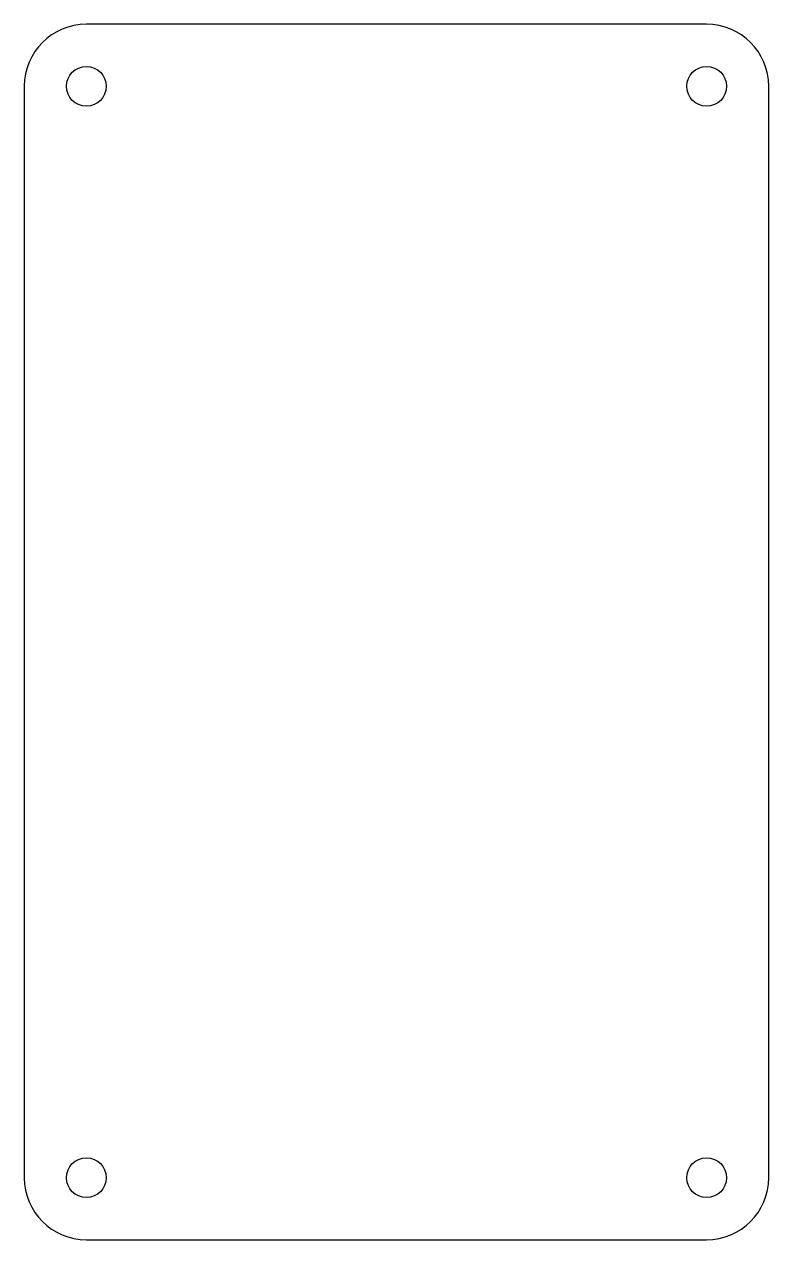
# Model space of a CAD drawing. Extents: x -30 to 30, y -49 to 49.
import ezdxf

# ---------------------------------------------------------------- set-up
doc = ezdxf.new("R2010")
doc.units = 0

# ---------------------------------------------------------------- blocks, each defined once
blk = doc.blocks.new('BOARD')
at = {"layer": 'PCB', "color": 0}
for p, q in [((25, 49), (-25, 49)), ((-30, 44), (-30, -44)), ((30, -44), (30, 44)), ((-25, -49), (25, -49))]:
    blk.add_line(p, q, dxfattribs=at)
for centre in [(-25, 44), (25, 44), (-25, -44), (25, -44)]:
    blk.add_circle(centre, 1.6, dxfattribs=at)
for centre, start, end in [((-25, 44), 90, -180), ((25, 44), 0, 90), ((-25, -44), -180, -90), ((25, -44), -90, 0)]:
    blk.add_arc(centre, 5, start, end, dxfattribs=at)

msp = doc.modelspace()

# ---------------------------------------------------------------- block references
at = {"layer": 'PCB', "color": 0}
msp.add_blockref('BOARD', (0, 0), dxfattribs=at)

doc.saveas('drawing.dxf')
